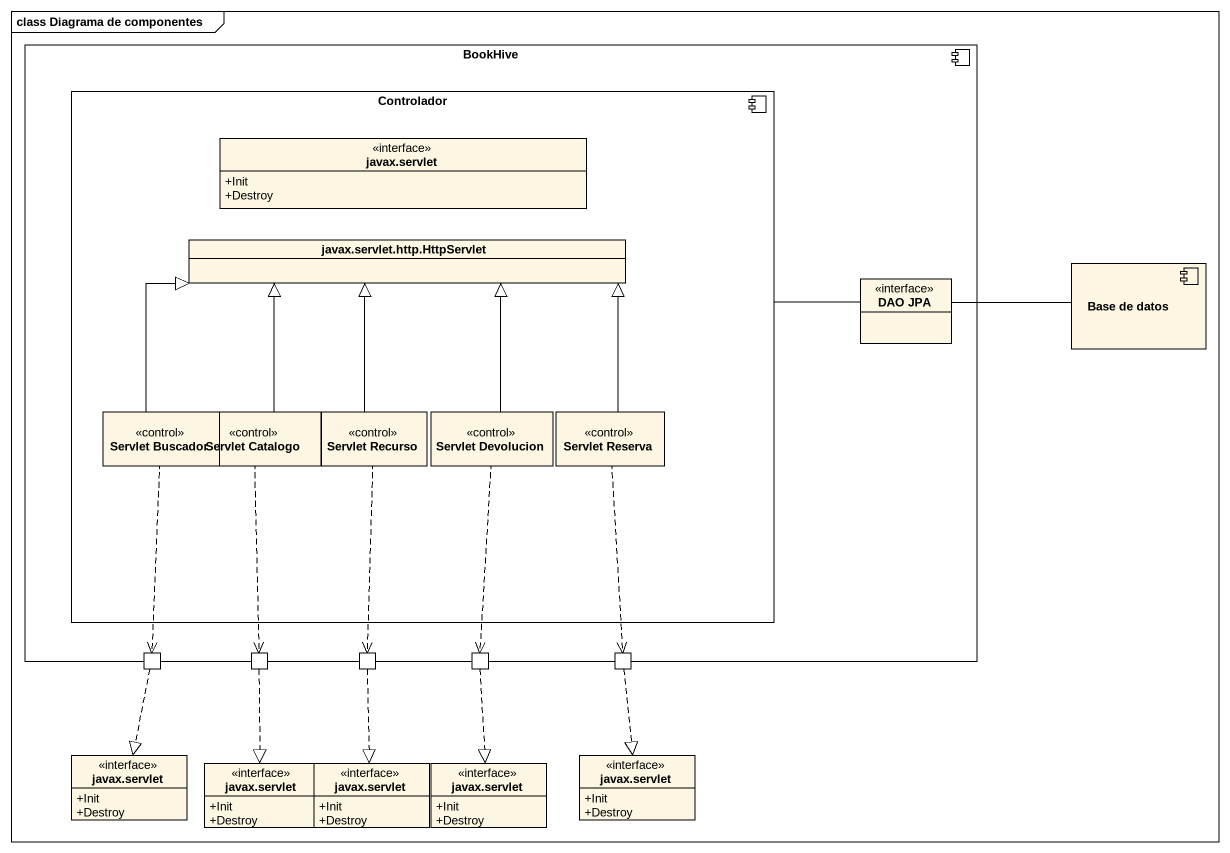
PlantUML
@startuml
mainframe class Diagrama de componentes
allowmixing
hide circle
hide empty members
skinparam classAttributeIconSize 0
component BookHive {
  component Controlador {
    interface "javax.servlet" as javax_servlet {
      +Init
      +Destroy
    }
    class "javax.servlet.http.HttpServlet" as javax_servlet_http
    class "Servlet Buscador" as Servlet_Buscador <<control>>
    class "Servlet Catalogo" as Servlet_Catalogo <<control>>
    class "Servlet Recurso" as Servlet_Recurso <<control>>
    class "Servlet Devolucion" as Servlet_Devolucion <<control>>
    class "Servlet Reserva" as Servlet_Reserva <<control>>
  }
  interface "DAO JPA" as DAO_JPA
  port " " as port1
  port " " as port2
  port " " as port3
  port " " as port4
  port " " as port5
}
component "Base de datos" as Base_de_datos
interface "javax.servlet" as javax_servlet_2 {
  +Init
  +Destroy
}
interface "javax.servlet" as javax_servlet_3 {
  +Init
  +Destroy
}
interface "javax.servlet" as javax_servlet_4 {
  +Init
  +Destroy
}
interface "javax.servlet" as javax_servlet_5 {
  +Init
  +Destroy
}
interface "javax.servlet" as javax_servlet_6 {
  +Init
  +Destroy
}
DAO_JPA -left- Controlador
DAO_JPA -right- Base_de_datos
Servlet_Buscador -up-|> javax_servlet_http
Servlet_Buscador ..> port1
Servlet_Catalogo -up-|> javax_servlet_http
Servlet_Catalogo ..> port2
Servlet_Recurso -up-|> javax_servlet_http
Servlet_Recurso ..> port3
Servlet_Devolucion -up-|> javax_servlet_http
Servlet_Devolucion ..> port4
Servlet_Reserva -up-|> javax_servlet_http
Servlet_Reserva ..> port5
port1 ..|> javax_servlet_2
port2 ..|> javax_servlet_3
port3 ..|> javax_servlet_4
port4 ..|> javax_servlet_5
port5 ..|> javax_servlet_6
@enduml
